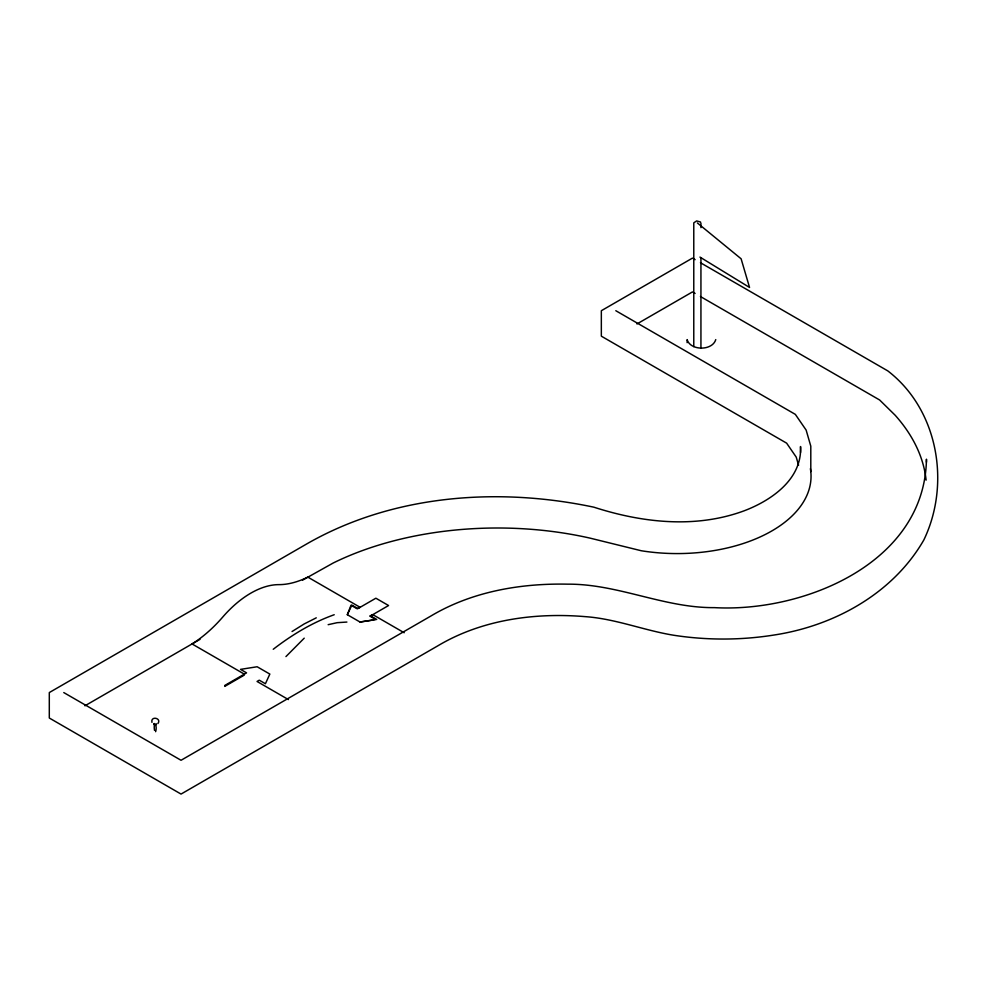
<?xml version="1.0" encoding="UTF-8"?>
<svg xmlns="http://www.w3.org/2000/svg" width="986" height="986" viewBox="0 0 986 986"><rect width="100%" height="100%" fill="white"/><g stroke="black" fill="none" stroke-linecap="round" stroke-linejoin="round"><path stroke-width="1.48" d="M154.506 730.38C153.04 721.296 157.748 724.574 155.628 731.686M155.628 725.178L154.506 725.178M715.762 339.603C712.41 350.93 690.483 350.93 687.131 339.603L687.131 342.672M292.053 631.521L304.169 623.953L316.272 617.828M404.186 632.741L372.807 614.635L369.75 616.065L375.9 619.615L360.001 622.018L347.318 614.697L351.016 605.244L357.068 608.732L360.112 607.302L307.817 577.106A108.608 62.71 -60 0 1 278.853 584.636A88.37 51.025 -60 0 0 222.774 617.014A106.895 61.711 -60 0 1 192.048 643.944L244.355 674.141M351.299 606.328L347.318 614.697M157.883 723.613C162.037 718.03 150.439 715.577 151.955 722.356M154.346 723.551L154.555 724.488L155.961 724.279M285.94 656.59L304.218 638.176M273.245 649.269C291.782 634.959 312.094 622.61 334.217 614.734M636.944 323.963L692.455 291.918L695.105 293.446M84.919 705.803L200.035 639.335M302.505 580.187L333.256 562.981A252.934 146.027 0 0 1 590.133 538.146L641.245 550.743A133.874 77.29 0 0 0 810.393 468.683M244.245 675.139L224.746 686.404L224.746 685.467L246.574 672.859L240.535 669.371L257.149 666.758L269.844 674.079L265.419 683.729L259.269 680.18L257.038 681.462L288.417 699.579M328.153 624.68L337.163 622.684L346.899 622.055M360.001 622.018L373.867 619.874M695.105 259.651L692.455 258.11L601.337 310.713L601.337 336.177L786.618 443.145L796.232 457.134L798.586 465.244M700.43 262.72L887.782 370.884C938.352 409.769 950.787 483.953 923.845 539.946C893.057 593.523 834.242 625.814 774.318 634.984C741.102 640.296 707.098 640.382 673.845 635.267C643.944 630.424 615.486 618.715 585.092 616.632C534.708 612.442 481.686 619.627 437.735 645.879L181.042 794.075L49.3 718.018L49.3 692.566L305.993 544.358C392.145 494.553 497.844 486.887 593.88 507.186C642.305 522.802 695.598 528.792 744.282 510.76C771.459 500.432 802.271 479.122 800.533 446.535L800.533 452.525M700.417 296.515L879.623 399.983L895.128 415.205A282.871 163.319 0 0 1 926.1 480.145M615.806 310.713L795.345 414.379L806.141 430.093L810.8 446.177L810.8 471.628M351.842 605.096L357.893 608.596L375.876 598.206L388.57 605.527L370.576 615.917L376.726 619.467M63.77 692.566L181.042 760.28L430.562 616.213C471.579 591.625 520.398 583.182 567.702 584.168C617.926 583.798 664.219 608.079 714.456 607.635C804.145 612.602 924.831 562.846 926.458 459.205L926.458 462.2M699.961 257.087L749.545 287.456L741.115 258.8L697.361 222.947M700.553 222.01L696.609 220.926L693.774 222.848L693.774 346.641M700.935 223.058L700.935 227.643M700.935 258.209L700.935 348.378M156.281 723.921A1.257 0.727 0 0 1 154.74 724.809A1.257 0.727 0 0 1 154.186 723.601"/></g></svg>
